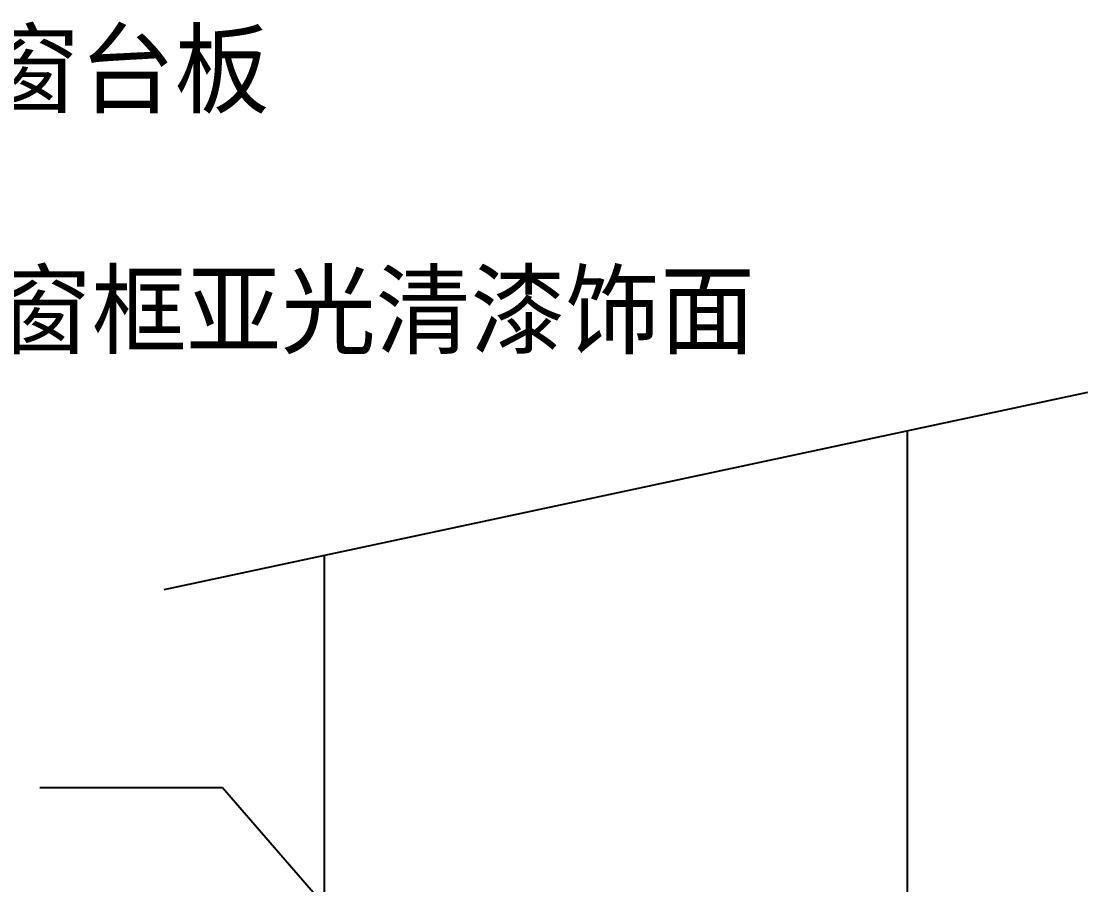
# Model space of a CAD drawing. Header units: metres. Extents: x 289 to 5205, y 117 to 7144.
# Drawn here: x 4281 to 5159, y 6380 to 7090 of the extents above; entities that cross this region are included whole.
import ezdxf

# ---------------------------------------------------------------- set-up
doc = ezdxf.new("R2010")
doc.units = ezdxf.units.M
for name, color, linetype in [('2', 2, 'Continuous'), ('BH', 3, 'Continuous'), ('DIM', 3, 'Continuous'), ('TEXT', 3, 'Continuous')]:
    doc.layers.add(name, color=color, linetype=linetype)
doc.dimstyles.get("Standard").update_dxf_attribs({"dimtxt": 2.5, "dimasz": 2.5, "dimexe": 1.25, "dimexo": 0.625, "dimtad": 1, "dimcen": 2.5, "dimazin": 3, "dimtfac": 1, "dimtmove": 0, "dimatfit": 3})

msp = doc.modelspace()

# ---------------------------------------------------------------- hatches: boundary and pattern name
at = {"layer": 'BH'}
h = msp.add_hatch(dxfattribs=at)
h.set_pattern_fill('AR-CONC', scale=25)
h.paths.add_polyline_path([(5010.56, 6753.24), (4530.56, 6650.74), (4530.56, 6319.02, -0.5), (4890.92, 6221.31), (5010.56, 6221.31)])
h = msp.add_hatch(dxfattribs=at)
h.set_pattern_fill('ANSI31', scale=500)
h.paths.add_polyline_path([(5010.56, 6753.24), (4530.56, 6650.74), (4530.56, 6319.02, -0.5), (4890.92, 6221.31), (5010.56, 6221.31)])
h.paths.add_polyline_path([(4530.56, 6319.02), (4530.56, 6221.31), (4890.92, 6221.31, 0.5)])

# ---------------------------------------------------------------- linework, layer by layer
at = {"layer": '2'}
for p, q in [((5010.56, 6221.31), (5010.56, 6753.24)), ((4530.56, 6221.31), (4530.56, 6650.74))]:
    msp.add_line(p, q, dxfattribs=at)
at = {"layer": 'DIM'}
msp.add_line((4398.35, 6622.51), (5158.98, 6784.94), dxfattribs=at)

# ---------------------------------------------------------------- texts
at = {"layer": 'TEXT'}
for s, p in [('实木窗台板', (4094.97, 7021)), ('实木窗框亚光清漆饰面', (4104.81, 6822.73))]:
    msp.add_text(s, height=60, dxfattribs=at).set_placement(p)

# ---------------------------------------------------------------- leaders
at = {"layer": 'DIM'}
msp.add_leader([(4704.61, 6161.31), (4446.53, 6459.26), (4296.11, 6459.26)], dimstyle='Standard', dxfattribs=at)

doc.saveas('drawing.dxf')
